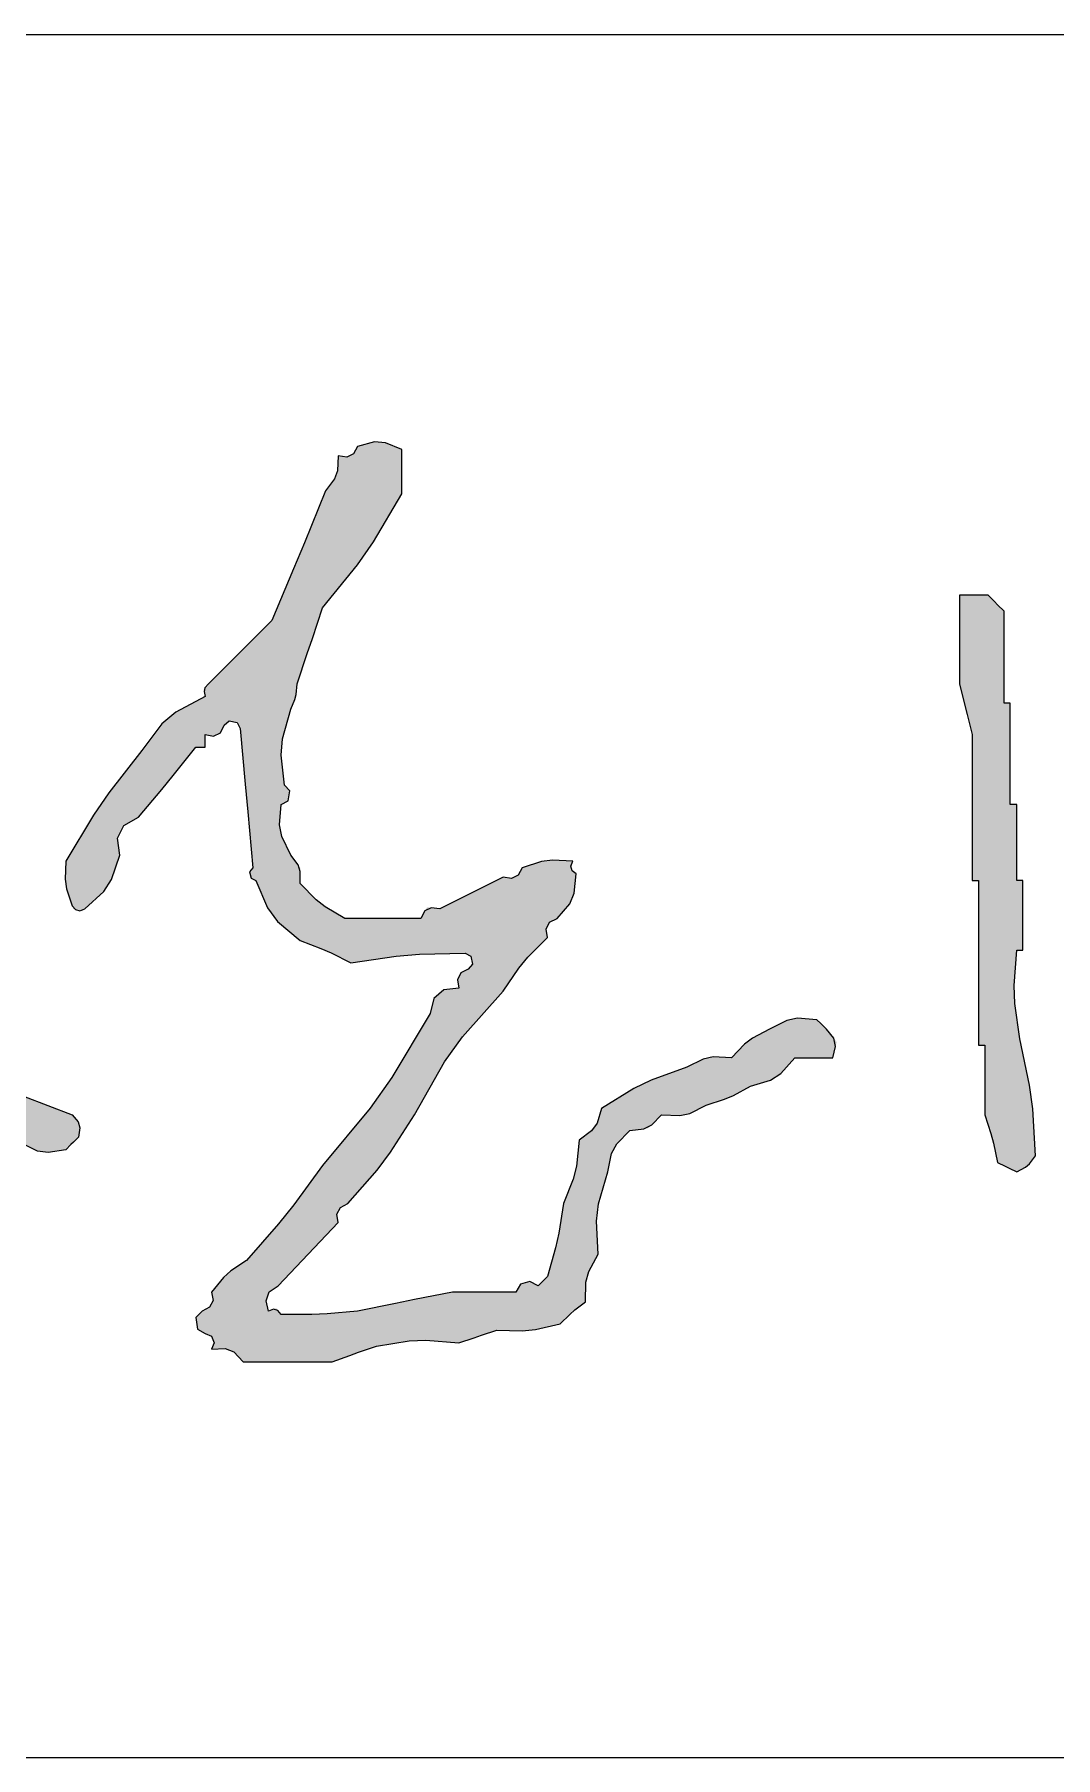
# Model space of a CAD drawing. Extents: x 36360094 to 36697644, y 75306 to 425482.
# Drawn here: x 36474753 to 36475760, y 276001 to 277701 of the extents above; entities that cross this region are included whole.
import ezdxf

# ---------------------------------------------------------------- set-up
doc = ezdxf.new("R2010")
doc.units = 0
doc.header["$LTSCALE"] = 1000
doc.header["$MEASUREMENT"] = 0
doc.layers.get('0').update_dxf_attribs({"linetype": 'CONTINUOUS'})
doc.layers.add('PUB_TITLE', color=4, linetype='CONTINUOUS')

# ---------------------------------------------------------------- blocks, each defined once
blk = doc.blocks.new('tk0')
h = blk.add_hatch(color=247)
h.paths.add_polyline_path([(32858841.8, -1258682.9), (32858846.8, -1258652.9), (32858849.3, -1258637.9), (32858854.3, -1258607.9), (32858862.1, -1258581.6), (32858867.9, -1258568.6), (32858882.5, -1258545.4), (32858886.7, -1258523.3), (32858887.4, -1258511.6), (32858885.6, -1258489.2), (32858880, -1258468.1), (32858875.4, -1258457.6), (32858863.7, -1258439.1), (32858864.2, -1258418.5), (32858861.4, -1258407.1), (32858851.2, -1258389.1), (32858845.8, -1258379.4), (32858843.3, -1258374.3), (32858838.7, -1258364.1), (32858826.3, -1258361.2), (32858817.8, -1258362.9), (32858807.5, -1258370.4), (32858807.5, -1258460.4), (32858807.5, -1258505.4), (32858807.5, -1258595.4), (32858800.2, -1258630.7), (32858793.7, -1258648.3), (32858776.2, -1258679.8), (32858751.7, -1258719.7), (32858738.5, -1258739.1), (32858710.6, -1258776.7), (32858682.8, -1258817.8), (32858666, -1258837.1), (32858629.3, -1258870.5), (32858616.5, -1258869.4), (32858607.1, -1258874.6), (32858601.2, -1258886.1), (32858576.2, -1258891.1), (32858563.7, -1258893.6), (32858538.7, -1258898.6), (32858520.5, -1258897.9), (32858510.7, -1258895.1), (32858494.9, -1258886.1), (32858471.3, -1258867.1), (32858461, -1258854), (32858448, -1258826.7), (32858434.1, -1258781.8), (32858427.2, -1258759.3), (32858413.7, -1258714.2), (32858415.7, -1258686.5), (32858413.7, -1258671.6), (32858404.3, -1258645.4), (32858399.5, -1258588.1), (32858398.9, -1258559.1), (32858401.2, -1258501.7), (32858395.6, -1258501.1), (32858392, -1258494), (32858394.9, -1258489.2), (32858382.5, -1258486.2), (32858374, -1258487.9), (32858363.6, -1258495.4), (32858357.3, -1258519.6), (32858356.6, -1258533.2), (32858360.5, -1258557.9), (32858356.6, -1258588.9), (32858357.2, -1258605.4), (32858363.6, -1258636), (32858364.9, -1258644.8), (32858365.5, -1258649.2), (32858366.8, -1258657.9), (32858371.8, -1258692.9), (32858374.3, -1258710.4), (32858379.3, -1258745.4), (32858380.9, -1258766), (32858383.5, -1258776.5), (32858391.8, -1258795.4), (32858400.7, -1258827.4), (32858406.4, -1258843.2), (32858419.9, -1258873.6), (32858431.6, -1258894.4), (32858442, -1258904.1), (32858463.7, -1258914.2), (32858474.9, -1258919.7), (32858480.3, -1258923.7), (32858488.7, -1258933), (32858517.5, -1258941.3), (32858534.2, -1258942), (32858563.7, -1258936.1), (32858586.6, -1258930), (32858597.9, -1258926.2), (32858619.9, -1258917.3), (32858630.9, -1258915.4), (32858636.8, -1258912.5), (32858644.9, -1258904.8), (32858683.9, -1258874.2), (32858701.9, -1258856.2), (32858732.4, -1258817.3), (32858739.8, -1258798.2), (32858747.1, -1258788.7), (32858763.7, -1258776.7), (32858763.7, -1258771.7), (32858763.7, -1258769.2), (32858763.7, -1258764.2), (32858775.8, -1258768.2), (32858782.2, -1258769.4), (32858795, -1258770.4), (32858797.8, -1258775.2), (32858794.3, -1258782.3), (32858788.7, -1258782.9), (32858788.7, -1258830.5), (32858788.7, -1258854.2), (32858788.7, -1258901.7), (32858783.7, -1258921.7), (32858781.2, -1258931.7), (32858776.2, -1258951.7), (32858776.2, -1258978), (32858776.2, -1258991.1), (32858776.2, -1259017.4), (32858747.4, -1259042.4), (32858730.3, -1259052.9), (32858694.9, -1259067.4), (32858667.4, -1259094.9), (32858653.7, -1259108.6), (32858626.2, -1259136.1), (32858606.2, -1259151.1), (32858596.2, -1259158.6), (32858576.2, -1259173.6), (32858549.9, -1259199.9), (32858536.8, -1259213), (32858510.5, -1259239.3), (32858507.1, -1259243.1), (32858506.2, -1259246.7), (32858507.4, -1259251.8), (32858468.3, -1259281.7), (32858448.3, -1259296.1), (32858407.4, -1259323.6), (32858384.9, -1259346.1), (32858373.6, -1259357.4), (32858351.1, -1259379.9), (32858311.5, -1259405.7), (32858292.6, -1259420.2), (32858257.4, -1259451.8), (32858249.1, -1259450.4), (32858242.4, -1259453.7), (32858238.6, -1259461.2), (32858231.4, -1259465.4), (32858227.6, -1259467.2), (32858219.9, -1259470.5), (32858217.3, -1259480.9), (32858220.5, -1259489.5), (32858229.3, -1259495.5), (32858231.7, -1259501.4), (32858240.3, -1259503.1), (32858244.9, -1259498.7), (32858276.6, -1259486.1), (32858292, -1259477.8), (32858319.9, -1259458), (32858319, -1259450.2), (32858320.7, -1259445), (32858326.1, -1259439.3), (32858356.7, -1259420.2), (32858371.8, -1259410.2), (32858401.2, -1259389.3), (32858400.3, -1259381.4), (32858402, -1259376.3), (32858407.4, -1259370.5), (32858439.9, -1259349.3), (32858456.1, -1259338.6), (32858488.7, -1259317.4), (32858512.4, -1259293.6), (32858524.3, -1259281.8), (32858548, -1259258), (32858578, -1259218.6), (32858596.1, -1259200.4), (32858635.6, -1259170.5), (32858664.2, -1259147.9), (32858678.6, -1259136.6), (32858707.4, -1259114.2), (32858709.2, -1259134.5), (32858707, -1259146), (32858698.1, -1259164.2), (32858695.8, -1259168.1), (32858693.2, -1259169.9), (32858688.7, -1259170.5), (32858690.5, -1259183.4), (32858687.9, -1259191.9), (32858679.3, -1259201.8), (32858677.4, -1259212.8), (32858674.5, -1259218.6), (32858666.8, -1259226.8), (32858639.1, -1259305.6), (32858623.5, -1259344.5), (32858588.7, -1259420.5), (32858585.8, -1259446.9), (32858581, -1259460.7), (32858566.8, -1259483), (32858539.8, -1259533.4), (32858528.3, -1259560), (32858510.5, -1259614.3), (32858495.2, -1259666.4), (32858488.3, -1259692.7), (32858476.2, -1259745.6), (32858485.2, -1259749.9), (32858491.3, -1259750.7), (32858501.2, -1259748.7), (32858509.5, -1259733.9), (32858514.6, -1259726.8), (32858526.2, -1259714.3), (32858530.5, -1259675.7), (32858535.7, -1259656.2), (32858551.2, -1259620.6), (32858561, -1259582.7), (32858570.5, -1259563.6), (32858594.9, -1259533), (32858603, -1259495.6), (32858609.4, -1259476.9), (32858626.2, -1259442.4), (32858629.6, -1259435.2), (32858632.3, -1259431.7), (32858638.7, -1259426.8), (32858640.1, -1259400.3), (32858645.2, -1259385.8), (32858660.6, -1259364.3), (32858665, -1259348.1), (32858669.1, -1259340.1), (32858679.3, -1259326.8), (32858683, -1259300.9), (32858686.9, -1259287.9), (32858698.1, -1259264.3), (32858714.9, -1259220.9), (32858724.3, -1259199.6), (32858744.9, -1259158), (32858743.2, -1259145.1), (32858745.7, -1259136.6), (32858754.3, -1259126.7), (32858755.3, -1259122.9), (32858760.6, -1259121.1), (32858763.7, -1259123.6), (32858768.7, -1259128.6), (32858771.2, -1259131.1), (32858776.2, -1259136.1), (32858776.2, -1259162.4), (32858776.2, -1259175.5), (32858776.2, -1259201.8), (32858769.5, -1259205.3), (32858767.9, -1259214.9), (32858773.1, -1259220.5), (32858779.9, -1259229.5), (32858778.6, -1259241.3), (32858770, -1259248.6), (32858755.1, -1259257), (32858748.3, -1259266.3), (32858744.9, -1259283), (32858749.9, -1259285.5), (32858752.4, -1259286.8), (32858757.5, -1259289.3), (32858756, -1259297.5), (32858759.4, -1259304.2), (32858766.8, -1259308), (32858771.9, -1259360.3), (32858772.6, -1259386.8), (32858770, -1259439.3), (32858772.5, -1259439.3), (32858776.2, -1259439.3), (32858776.2, -1259501.8), (32858776.2, -1259533), (32858776.2, -1259595.6), (32858782.4, -1259625.9), (32858786.2, -1259640.9), (32858795, -1259670.6), (32858794.7, -1259708.3), (32858796.6, -1259727.4), (32858804.3, -1259764.3), (32858809.3, -1259786.3), (32858809.9, -1259798.2), (32858807.5, -1259820.6), (32858797.4, -1259821.2), (32858790.1, -1259817.1), (32858785.6, -1259808.1), (32858774.3, -1259785.6), (32858768.7, -1259774.3), (32858757.5, -1259751.8), (32858758.2, -1259748.4), (32858754.7, -1259744.8), (32858751.2, -1259745.6), (32858751.2, -1259733.1), (32858738.7, -1259733.1), (32858738.7, -1259735.6), (32858738.7, -1259736.8), (32858726.2, -1259739.3), (32858726.2, -1259751.8), (32858745, -1259794.4), (32858757.2, -1259815), (32858785.6, -1259851.8), (32858798.2, -1259865.3), (32858808, -1259870.6), (32858826.2, -1259873.7), (32858839.2, -1259859.7), (32858844.5, -1259851), (32858851.2, -1259833.1), (32858851.2, -1259798.1), (32858851.2, -1259780.6), (32858851.2, -1259745.6), (32858837.9, -1259707.3), (32858834.6, -1259686), (32858835.6, -1259645.6), (32858833.5, -1259617.7), (32858831, -1259603.6), (32858823.1, -1259576.8), (32858817.8, -1259522), (32858817.2, -1259494.2), (32858820, -1259439.3), (32858809.8, -1259421.3), (32858807, -1259409.9), (32858807.5, -1259389.3), (32858810, -1259389.3), (32858813.7, -1259389.3), (32858813.7, -1259349.3), (32858813.7, -1259329.3), (32858813.7, -1259289.3), (32858828.8, -1259280.4), (32858841.2, -1259279.5), (32858857.5, -1259286.1), (32858887.5, -1259296.1), (32858902.5, -1259301.1), (32858932.5, -1259311.1), (32858957.5, -1259323.6), (32858970, -1259329.9), (32858995, -1259342.4), (32859020, -1259357.4), (32859032.5, -1259364.9), (32859057.5, -1259379.9), (32859087.5, -1259394.9), (32859102.5, -1259402.4), (32859132.5, -1259417.4), (32859148.4, -1259425.1), (32859158.8, -1259426.5), (32859176.3, -1259423.7), (32859181.3, -1259418.7), (32859183.8, -1259416.2), (32859188.8, -1259411.2), (32859190.2, -1259402.2), (32859188.5, -1259396.1), (32859182.5, -1259389.3), (32859110.4, -1259361.8), (32859075.3, -1259343.9), (32859010.6, -1259301.8), (32858972.4, -1259283.1), (32858953, -1259274.3), (32858913.7, -1259258), (32858875.8, -1259253.2), (32858856.8, -1259249.5), (32858820, -1259239.3), (32858824.9, -1259227.5), (32858822.8, -1259217), (32858813.7, -1259208), (32858813.7, -1259160.5), (32858813.7, -1259136.7), (32858813.7, -1259089.2), (32858816.2, -1259089.2), (32858820, -1259089.2), (32858820, -1259061.7), (32858820, -1259048), (32858820, -1259020.5), (32858829.5, -1259012.3), (32858830.9, -1258999.1), (32858823.1, -1258989.2), (32858815.3, -1258979.4), (32858816.6, -1258966.1), (32858826.2, -1258958), (32858826.2, -1258930.5), (32858826.2, -1258916.7), (32858826.2, -1258889.2), (32858828.7, -1258889.2), (32858832.5, -1258889.2), (32858832.5, -1258859.2), (32858832.5, -1258844.2), (32858832.5, -1258814.2), (32858835, -1258814.2), (32858838.7, -1258814.2), (32858838.7, -1258769.2), (32858838.7, -1258746.7), (32858838.7, -1258701.7), (32858840, -1258694.2), (32858840.6, -1258690.4)])
h.paths.add_polyline_path([(32858732.4, -1259667.4), (32858724.9, -1259659.9), (32858721.2, -1259656.2), (32858713.7, -1259648.7), (32858710.6, -1259646.2), (32858705.3, -1259648), (32858704.3, -1259651.8), (32858704, -1259666.9), (32858704.6, -1259674.5), (32858707.4, -1259689.3), (32858715.8, -1259706.4), (32858719.5, -1259715.2), (32858726.2, -1259733.1), (32858726.2, -1259739.3), (32858738.7, -1259736.8), (32858738.7, -1259735.6), (32858738.7, -1259733.1), (32858751.2, -1259733.1), (32858751.2, -1259726.8), (32858748.7, -1259726.8), (32858747.4, -1259726.8), (32858744.9, -1259726.8), (32858740.7, -1259702.9), (32858738.2, -1259691)], flags=17)
for points in [[(32859409.5, -1259533.1), (32859385.7, -1259558.1), (32859376.9, -1259564.1), (32859373.7, -1259572.7), (32859376.3, -1259583.1), (32859383.7, -1259580), (32859388.8, -1259586.2), (32859418.8, -1259586.3), (32859433.9, -1259585.7), (32859463.8, -1259583.1), (32859501.3, -1259575.4), (32859520, -1259571.6), (32859557.6, -1259564.3), (32859582.6, -1259564.3), (32859595.1, -1259564.3), (32859620.1, -1259564.3), (32859624.7, -1259556.4), (32859633.9, -1259553.8), (32859641.9, -1259558.1), (32859645.7, -1259554.3), (32859647.6, -1259552.4), (32859651.3, -1259548.7), (32859659.3, -1259520.4), (32859662.5, -1259505.9), (32859667, -1259476.8), (32859676.6, -1259452.9), (32859679.8, -1259439.9), (32859682.6, -1259414.3), (32859694.8, -1259405.2), (32859700.1, -1259397.6), (32859704.5, -1259383), (32859736.4, -1259363.4), (32859753.6, -1259355.1), (32859788.8, -1259342.4), (32859804.8, -1259334.3), (32859814.7, -1259332.2), (32859832.6, -1259333), (32859845.6, -1259319.5), (32859853.5, -1259313.6), (32859870.1, -1259304.9), (32859887.2, -1259296.3), (32859897.9, -1259294.1), (32859917, -1259295.5), (32859920.7, -1259299.3), (32859926.4, -1259304.9), (32859936.5, -1259317.4), (32859932.6, -1259333), (32859917.6, -1259333), (32859910.1, -1259333), (32859895.1, -1259333), (32859881.2, -1259348.5), (32859871.2, -1259355), (32859851.4, -1259361.1), (32859834.6, -1259370.2), (32859825.7, -1259374), (32859807.6, -1259379.9), (32859791.6, -1259388), (32859781.7, -1259390.1), (32859763.8, -1259389.3), (32859750.9, -1259402.4), (32859732.6, -1259404.9), (32859719.6, -1259418), (32859714.5, -1259427.5), (32859710.7, -1259445.5), (32859701.7, -1259477), (32859699.7, -1259494.1), (32859701.3, -1259526.8), (32859692, -1259543.8), (32859689.2, -1259554.3), (32859688.8, -1259573.7), (32859678.3, -1259581.8), (32859673.3, -1259586.2), (32859663.8, -1259595.6), (32859639.3, -1259601), (32859626.4, -1259602.3), (32859601.3, -1259601.8), (32859586.3, -1259606.8), (32859578.8, -1259609.3), (32859563.8, -1259614.3), (32859531.4, -1259611.7), (32859514.7, -1259612.4), (32859482.6, -1259617.4), (32859465, -1259623.5), (32859456.2, -1259626.7), (32859438.8, -1259633.1), (32859403.8, -1259633.1), (32859386.3, -1259633.1), (32859351.3, -1259633.1), (32859342.1, -1259623.2), (32859333.5, -1259619.8), (32859320, -1259620.6), (32859322.5, -1259614.3), (32859319.9, -1259607.8), (32859313.8, -1259604.9), (32859306, -1259600.7), (32859304.4, -1259589.3), (32859310.7, -1259583.1), (32859318.1, -1259579.2), (32859321.5, -1259572.6), (32859320, -1259564.3), (32859331.7, -1259549.9), (32859338.9, -1259543.3), (32859354.4, -1259533), (32859386, -1259496.9), (32859401.1, -1259478.1), (32859429.4, -1259439.3), (32859476.4, -1259382.7), (32859497.9, -1259352.4), (32859535.7, -1259289.3), (32859539.1, -1259274.6), (32859548.9, -1259265.9), (32859563.8, -1259264.3), (32859562.4, -1259256), (32859565.7, -1259249.3), (32859573.2, -1259245.5), (32859577.4, -1259240.7), (32859575.8, -1259232.7), (32859570.1, -1259229.9), (32859524.9, -1259230.8), (32859502.2, -1259232.7), (32859457.5, -1259239.3), (32859438, -1259229.6), (32859427.9, -1259225.2), (32859407.5, -1259217.4), (32859384.9, -1259198.5), (32859375.1, -1259185.2), (32859363.8, -1259158), (32859359.1, -1259155.9), (32859357.5, -1259149.5), (32859360.7, -1259145.5), (32859355.7, -1259090.5), (32859353.2, -1259063), (32859348.2, -1259008), (32859345.3, -1259002.3), (32859337.3, -1259000.7), (32859332.5, -1259004.9), (32859328.7, -1259012.3), (32859322, -1259015.7), (32859313.8, -1259014.2), (32859313.8, -1259019.2), (32859313.8, -1259026.7), (32859304.4, -1259026.7), (32859282.2, -1259054.5), (32859270.9, -1259068.2), (32859248.1, -1259095.5), (32859233.5, -1259103.7), (32859227.2, -1259116.4), (32859229.4, -1259133), (32859221.4, -1259157), (32859213.7, -1259169), (32859192.5, -1259188.5), (32859183.6, -1259186.2), (32859176.9, -1259166.2), (32859175.6, -1259156.9), (32859176.3, -1259139.2), (32859203.5, -1259093.7), (32859218.6, -1259071.7), (32859251.3, -1259029.9), (32859270.9, -1259003.6), (32859284.7, -1258991.9), (32859313.8, -1258976.7), (32859312.1, -1258969.7), (32859316.9, -1258964.2), (32859341.9, -1258939.2), (32859354.4, -1258926.7), (32859379.4, -1258901.7), (32859400.9, -1258850.6), (32859411.6, -1258824.9), (32859432.5, -1258773.6), (32859441.2, -1258761.8), (32859444.1, -1258753.8), (32859445, -1258739.2), (32859453.3, -1258740.6), (32859460, -1258737.3), (32859463.8, -1258729.8), (32859480.8, -1258725.4), (32859491.4, -1258726.2), (32859507.6, -1258732.9), (32859507.6, -1258750.4), (32859507.6, -1258759.2), (32859507.6, -1258776.7), (32859479.7, -1258823.9), (32859463.9, -1258846.7), (32859429.4, -1258889.2), (32859419.4, -1258919.2), (32859414.4, -1258934.2), (32859404.4, -1258964.2), (32859403.2, -1258977.2), (32859398.2, -1258989.2), (32859389.8, -1259018.2), (32859388.5, -1259034.3), (32859391.9, -1259064.2), (32859397.1, -1259069.8), (32859395.5, -1259079.4), (32859388.8, -1259083), (32859387.1, -1259103.3), (32859389.2, -1259114.7), (32859398.2, -1259133), (32859407.5, -1259145.5), (32859407.5, -1259161.1), (32859423, -1259177.1), (32859432.1, -1259184.2), (32859451.3, -1259195.5), (32859481.3, -1259195.5), (32859496.3, -1259195.5), (32859526.3, -1259195.5), (32859532.5, -1259184.5), (32859545.1, -1259186.1), (32859570.1, -1259173.6), (32859582.6, -1259167.4), (32859607.6, -1259154.9), (32859615.9, -1259156), (32859622.2, -1259152.8), (32859626.3, -1259145.5), (32859645.5, -1259139.4), (32859656.2, -1259138.1), (32859676.3, -1259139.2), (32859674.4, -1259144), (32859675.5, -1259148.5), (32859679.5, -1259151.7), (32859677.7, -1259170.7), (32859673.2, -1259181.1), (32859660.7, -1259195.5), (32859653.2, -1259199.3), (32859649.9, -1259206), (32859651.3, -1259214.3), (32859632, -1259233.8), (32859623.1, -1259244.6), (32859607.6, -1259267.4), (32859567.6, -1259312.2), (32859549.7, -1259337.1), (32859520.1, -1259389.3), (32859496.6, -1259426.2), (32859483.3, -1259443.9), (32859454.4, -1259476.8), (32859447, -1259480.6), (32859443.6, -1259487.3), (32859445, -1259495.5), (32859421.3, -1259520.6)], [(32860065.1, -1258994.2), (32860070.1, -1259014.2), (32860070.1, -1259071.7), (32860070.1, -1259100.5), (32860070.1, -1259158), (32860072.6, -1259158), (32860073.9, -1259158), (32860076.4, -1259158), (32860076.4, -1259223), (32860076.4, -1259255.5), (32860076.4, -1259320.5), (32860078.9, -1259320.5), (32860080.1, -1259320.5), (32860082.6, -1259320.5), (32860082.6, -1259348), (32860082.6, -1259361.8), (32860082.6, -1259389.3), (32860088.5, -1259407.8), (32860091, -1259417.2), (32860095.1, -1259436.2), (32860102.6, -1259439.9), (32860106.4, -1259441.8), (32860113.9, -1259445.5), (32860122.5, -1259440.9), (32860126.5, -1259437.5), (32860132.6, -1259429.9), (32860129.8, -1259383.3), (32860126.7, -1259359.9), (32860117, -1259314.3), (32860112.1, -1259279.6), (32860111.4, -1259261.7), (32860113.9, -1259226.8), (32860120.1, -1259226.8), (32860120.1, -1259199.3), (32860120.1, -1259185.5), (32860120.1, -1259158), (32860117.6, -1259158), (32860116.4, -1259158), (32860113.9, -1259158), (32860113.9, -1259128), (32860113.9, -1259113), (32860113.9, -1259083), (32860111.4, -1259083), (32860110.1, -1259083), (32860107.6, -1259083), (32860107.6, -1259043), (32860107.6, -1259023), (32860107.6, -1258983), (32860105.1, -1258983), (32860103.9, -1258983), (32860101.4, -1258983), (32860101.4, -1258946.7), (32860101.4, -1258928.6), (32860101.4, -1258892.3), (32860095.1, -1258886.1), (32860092, -1258883), (32860085.8, -1258876.7), (32860074.5, -1258876.7), (32860068.9, -1258876.7), (32860057.6, -1258876.7), (32860057.6, -1258911.7), (32860057.6, -1258929.2), (32860057.6, -1258964.2), (32860062.6, -1258984.2)]]:
    blk.add_hatch(color=247).paths.add_polyline_path(points)
at = {"color": 247}
blk.add_lwpolyline([(32859110.4, -1259361.8), (32859182.5, -1259389.3), (32859188.5, -1259396.1), (32859190.2, -1259402.2), (32859188.8, -1259411.2), (32859183.8, -1259416.2), (32859181.3, -1259418.7), (32859176.3, -1259423.7), (32859158.8, -1259426.5), (32859148.4, -1259425.1), (32859132.5, -1259417.4)], dxfattribs=at)
for points in [[(32859351.3, -1259633.1), (32859386.3, -1259633.1), (32859403.8, -1259633.1), (32859438.8, -1259633.1), (32859456.2, -1259626.7), (32859465, -1259623.5), (32859482.6, -1259617.4), (32859514.7, -1259612.4), (32859531.4, -1259611.7), (32859563.8, -1259614.3), (32859578.8, -1259609.3), (32859586.3, -1259606.8), (32859601.3, -1259601.8), (32859626.4, -1259602.3), (32859639.3, -1259601), (32859663.8, -1259595.6), (32859673.3, -1259586.2), (32859678.3, -1259581.8), (32859688.8, -1259573.7), (32859689.2, -1259554.3), (32859692, -1259543.8), (32859701.3, -1259526.8), (32859699.7, -1259494.1), (32859701.7, -1259477), (32859710.7, -1259445.5), (32859714.5, -1259427.5), (32859719.6, -1259418), (32859732.6, -1259404.9), (32859746.4, -1259403), (32859754, -1259399.2), (32859763.8, -1259389.3), (32859781.7, -1259390.1), (32859791.6, -1259388), (32859807.6, -1259379.9), (32859825.7, -1259374), (32859834.6, -1259370.2), (32859851.4, -1259361.1), (32859871.2, -1259355), (32859881.2, -1259348.5), (32859895.1, -1259333), (32859910.1, -1259333), (32859917.6, -1259333), (32859932.6, -1259333), (32859935.4, -1259321.8), (32859933.6, -1259313.8), (32859926.4, -1259304.9), (32859922.6, -1259301.1), (32859920.7, -1259299.3), (32859917, -1259295.5), (32859897.9, -1259294.1), (32859887.2, -1259296.3), (32859870.1, -1259304.9), (32859853.5, -1259313.6), (32859845.6, -1259319.5), (32859832.6, -1259333), (32859814.7, -1259332.2), (32859804.8, -1259334.3), (32859788.8, -1259342.4), (32859753.6, -1259355.1), (32859736.4, -1259363.4), (32859704.5, -1259383), (32859700.1, -1259397.6), (32859694.8, -1259405.2), (32859682.6, -1259414.3), (32859679.8, -1259439.9), (32859676.6, -1259452.9), (32859667, -1259476.8), (32859662.5, -1259505.9), (32859659.3, -1259520.4), (32859651.3, -1259548.7), (32859647.6, -1259552.4), (32859645.7, -1259554.3), (32859641.9, -1259558.1), (32859633.9, -1259553.8), (32859624.7, -1259556.4), (32859620.1, -1259564.3), (32859595.1, -1259564.3), (32859582.6, -1259564.3), (32859557.6, -1259564.3), (32859520, -1259571.6), (32859501.3, -1259575.4), (32859463.8, -1259583.1), (32859433.9, -1259585.7), (32859418.8, -1259586.3), (32859388.8, -1259586.2), (32859385.5, -1259582.2), (32859381.1, -1259581.1), (32859376.3, -1259583.1), (32859373.7, -1259572.7), (32859376.9, -1259564.1), (32859385.7, -1259558.1), (32859409.5, -1259533.1), (32859421.3, -1259520.6), (32859445, -1259495.5), (32859443.6, -1259487.3), (32859447, -1259480.6), (32859454.4, -1259476.8), (32859483.3, -1259443.9), (32859496.6, -1259426.2), (32859520.1, -1259389.3), (32859549.7, -1259337.1), (32859567.6, -1259312.2), (32859607.6, -1259267.4), (32859623.1, -1259244.6), (32859632, -1259233.8), (32859651.3, -1259214.3), (32859649.9, -1259206), (32859653.2, -1259199.3), (32859660.7, -1259195.5), (32859673.2, -1259181.1), (32859677.7, -1259170.7), (32859679.5, -1259151.7), (32859675.5, -1259148.5), (32859674.4, -1259144), (32859676.3, -1259139.2), (32859656.2, -1259138.1), (32859645.5, -1259139.4), (32859626.3, -1259145.5), (32859622.2, -1259152.8), (32859615.9, -1259156), (32859607.6, -1259154.9), (32859582.6, -1259167.4), (32859570.1, -1259173.6), (32859545.1, -1259186.1), (32859536.7, -1259185), (32859530.4, -1259188.2), (32859526.3, -1259195.5), (32859496.3, -1259195.5), (32859481.3, -1259195.5), (32859451.3, -1259195.5), (32859432.1, -1259184.2), (32859423, -1259177.1), (32859407.5, -1259161.1), (32859407.5, -1259149.3), (32859405.3, -1259142.5), (32859398.2, -1259133), (32859389.2, -1259114.7), (32859387.1, -1259103.3), (32859388.8, -1259083), (32859395.5, -1259079.4), (32859397.1, -1259069.8), (32859391.9, -1259064.2), (32859388.5, -1259034.3), (32859389.8, -1259018.2), (32859398.2, -1258989.2), (32859402.1, -1258979.7), (32859403.4, -1258974.5), (32859404.4, -1258964.2), (32859414.4, -1258934.2), (32859419.4, -1258919.2), (32859429.4, -1258889.2), (32859463.9, -1258846.7), (32859479.7, -1258823.9), (32859507.6, -1258776.7), (32859507.6, -1258759.2), (32859507.6, -1258750.4), (32859507.6, -1258732.9), (32859491.4, -1258726.2), (32859480.8, -1258725.4), (32859463.8, -1258729.8), (32859460, -1258737.3), (32859453.3, -1258740.6), (32859445, -1258739.2), (32859444.1, -1258753.8), (32859441.2, -1258761.8), (32859432.5, -1258773.6), (32859411.6, -1258824.9), (32859400.9, -1258850.6), (32859379.4, -1258901.7), (32859354.4, -1258926.7), (32859341.9, -1258939.2), (32859316.9, -1258964.2), (32859313.5, -1258968.1), (32859312.6, -1258971.7), (32859313.8, -1258976.7), (32859284.7, -1258991.9), (32859270.9, -1259003.6), (32859251.3, -1259029.9), (32859218.6, -1259071.7), (32859203.5, -1259093.7), (32859176.3, -1259139.2), (32859175.6, -1259156.9), (32859176.9, -1259166.2), (32859182.5, -1259183), (32859186, -1259186.8), (32859190.2, -1259187.9), (32859195, -1259186.1), (32859213.7, -1259169), (32859221.4, -1259157), (32859229.4, -1259133), (32859227.2, -1259116.4), (32859233.5, -1259103.7), (32859248.1, -1259095.5), (32859270.9, -1259068.2), (32859282.2, -1259054.5), (32859304.4, -1259026.7), (32859308.2, -1259026.7), (32859310, -1259026.7), (32859313.8, -1259026.7), (32859313.8, -1259021.7), (32859313.8, -1259019.2), (32859313.8, -1259014.2), (32859322, -1259015.7), (32859328.7, -1259012.3), (32859332.5, -1259004.9), (32859337.3, -1259000.7), (32859345.3, -1259002.3), (32859348.2, -1259008), (32859353.2, -1259063), (32859355.7, -1259090.5), (32859360.7, -1259145.5), (32859357.5, -1259149.5), (32859359.1, -1259155.9), (32859363.8, -1259158), (32859375.1, -1259185.2), (32859384.9, -1259198.5), (32859407.5, -1259217.4), (32859427.9, -1259225.2), (32859438, -1259229.6), (32859457.5, -1259239.3), (32859502.2, -1259232.7), (32859524.9, -1259230.8), (32859570.1, -1259229.9), (32859575.8, -1259232.7), (32859577.4, -1259240.7), (32859573.2, -1259245.5), (32859565.7, -1259249.3), (32859562.4, -1259256), (32859563.8, -1259264.3), (32859548.9, -1259265.9), (32859539.1, -1259274.6), (32859535.7, -1259289.3), (32859497.9, -1259352.4), (32859476.4, -1259382.7), (32859429.4, -1259439.3), (32859401.1, -1259478.1), (32859386, -1259496.9), (32859354.4, -1259533), (32859338.9, -1259543.3), (32859331.7, -1259549.9), (32859320, -1259564.3), (32859321.5, -1259572.6), (32859318.1, -1259579.2), (32859310.7, -1259583.1), (32859304.4, -1259589.3), (32859306, -1259600.7), (32859313.8, -1259604.9), (32859319.9, -1259607.8), (32859322.5, -1259614.3), (32859320, -1259620.6), (32859333.5, -1259619.8), (32859342.1, -1259623.2)], [(32860113.9, -1259445.5), (32860122.5, -1259440.9), (32860126.5, -1259437.5), (32860132.6, -1259429.9), (32860129.8, -1259383.3), (32860126.7, -1259359.9), (32860117, -1259314.3), (32860112.1, -1259279.6), (32860111.4, -1259261.7), (32860113.9, -1259226.8), (32860116.4, -1259226.8), (32860117.6, -1259226.8), (32860120.1, -1259226.8), (32860120.1, -1259199.3), (32860120.1, -1259185.5), (32860120.1, -1259158), (32860117.6, -1259158), (32860116.4, -1259158), (32860113.9, -1259158), (32860113.9, -1259128), (32860113.9, -1259113), (32860113.9, -1259083), (32860111.4, -1259083), (32860110.1, -1259083), (32860107.6, -1259083), (32860107.6, -1259043), (32860107.6, -1259023), (32860107.6, -1258983), (32860105.1, -1258983), (32860103.9, -1258983), (32860101.4, -1258983), (32860101.4, -1258946.7), (32860101.4, -1258928.6), (32860101.4, -1258892.3), (32860095.1, -1258886.1), (32860092, -1258883), (32860085.8, -1258876.7), (32860074.5, -1258876.7), (32860068.9, -1258876.7), (32860057.6, -1258876.7), (32860057.6, -1258911.7), (32860057.6, -1258929.2), (32860057.6, -1258964.2), (32860062.6, -1258984.2), (32860065.1, -1258994.2), (32860070.1, -1259014.2), (32860070.1, -1259071.7), (32860070.1, -1259100.5), (32860070.1, -1259158), (32860072.6, -1259158), (32860073.9, -1259158), (32860076.4, -1259158), (32860076.4, -1259223), (32860076.4, -1259255.5), (32860076.4, -1259320.5), (32860078.9, -1259320.5), (32860080.1, -1259320.5), (32860082.6, -1259320.5), (32860082.6, -1259348), (32860082.6, -1259361.8), (32860082.6, -1259389.3), (32860088.5, -1259407.8), (32860091, -1259417.2), (32860095.1, -1259436.2), (32860102.6, -1259439.9), (32860106.4, -1259441.8)]]:
    blk.add_lwpolyline(points, close=True, dxfattribs=at)
at = {"layer": 'PUB_TITLE'}
for p, q in [((32850066.8, -1258323.5), (32861286.8, -1258323.5)), ((32850066.8, -1260023.5), (32861286.8, -1260023.5))]:
    blk.add_line(p, q, dxfattribs=at)

msp = doc.modelspace()

# ---------------------------------------------------------------- block references
msp.add_blockref('tk0', (3615607.4, 1536024.4))

doc.saveas('drawing.dxf')
